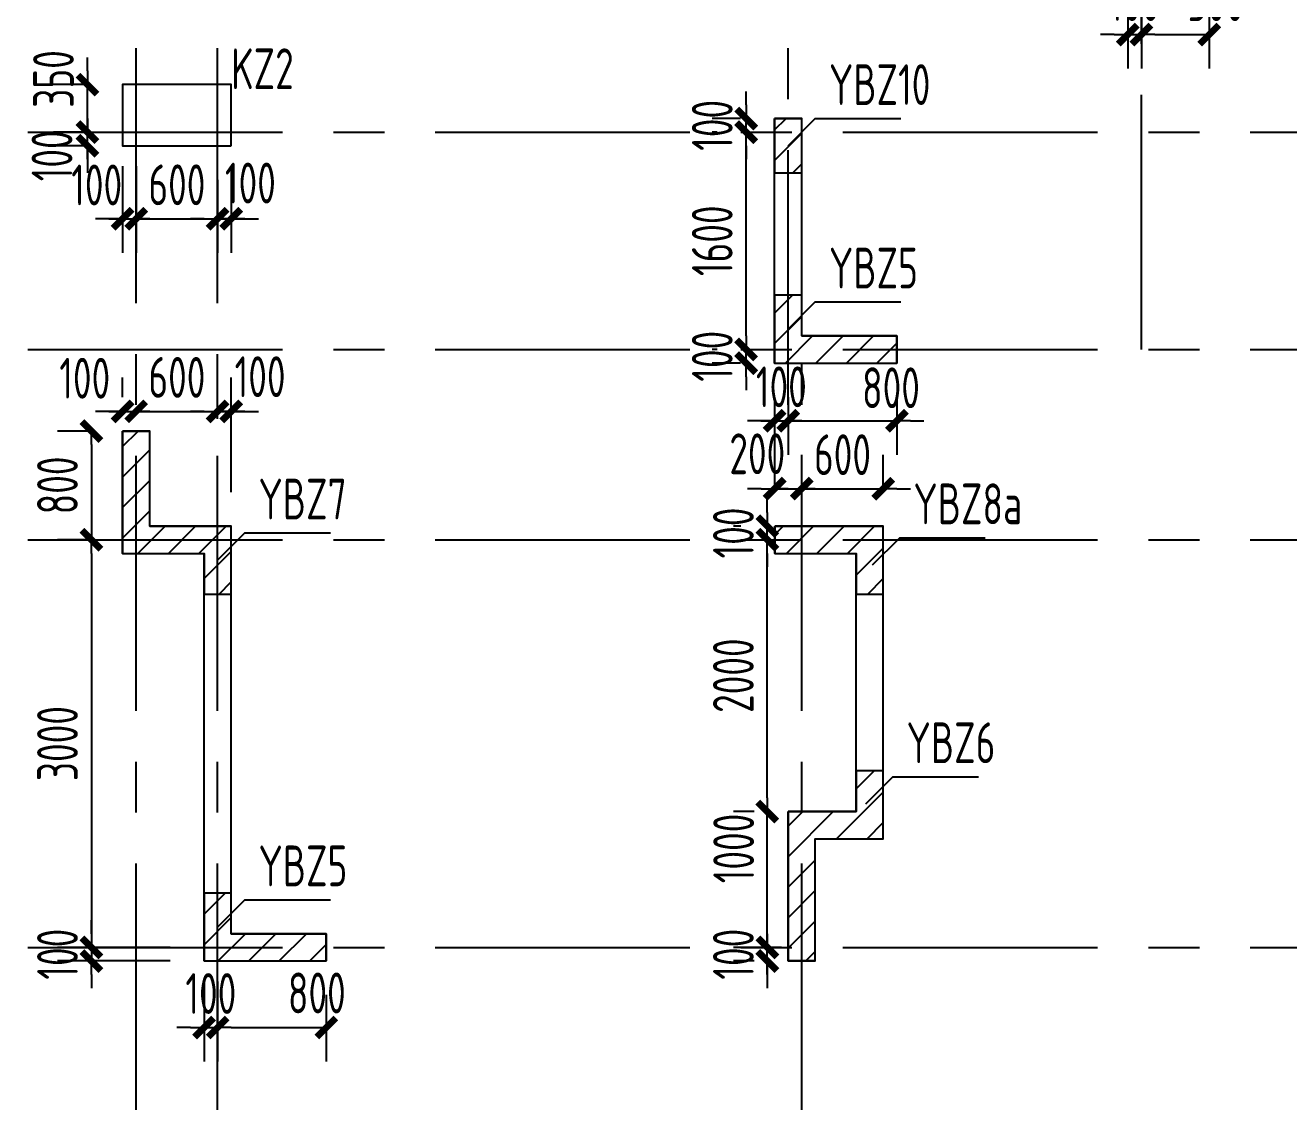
# Model space of a CAD drawing. Extents: x 580289 to 1106878, y -144605 to 78052.
# Drawn here: x 756617 to 765919, y 58432 to 66355 of the extents above; entities that cross this region are included whole.
import ezdxf
from ezdxf.enums import TextEntityAlignment as Align

# ---------------------------------------------------------------- set-up
doc = ezdxf.new("R2010")
doc.units = 0
doc.header["$LTSCALE"] = 100
doc.linetypes.add('CENTER', pattern=[2, 1.25, -0.25, 0.25, -0.25])
doc.layers.get('0').update_dxf_attribs({"linetype": 'CONTINUOUS'})
doc.layers.get('Defpoints').update_dxf_attribs({"linetype": 'CONTINUOUS'})
for name, color, linetype in [('b边缘构件', 240, 'CONTINUOUS'), ('b边缘构件阴影', 240, 'CONTINUOUS'), ('COLU', 7, 'CONTINUOUS'), ('DIM', 3, 'CONTINUOUS'), ('PAXIS', 253, 'CENTER'), ('TEXT', 2, 'CONTINUOUS'), ('THIN', 7, 'CONTINUOUS'), ('柱标注', 2, 'CONTINUOUS')]:
    doc.layers.add(name, color=color, linetype=linetype)
doc.styles.get("Standard").update_dxf_attribs({"font": 'tssdeng.shx', "width": 0.7, "bigfont": 'tssdchn.shx'})
doc.styles.add('TSSD_Dimension', font='Tssdeng.shx', dxfattribs={"width": 0.7, "bigfont": 'tssdchn.shx'})
doc.dimstyles.new('TSSD_100_100$0', dxfattribs={"dimtxt": 300, "dimasz": 100, "dimexe": 250, "dimexo": 250, "dimgap": 100, "dimtad": 1, "dimdec": 0, "dimzin": 0, "dimdsep": 46, "dimtxsty": 'TSSD_Dimension', "dimblk": '_TSDBK', "dimblk1": '_TSDBK', "dimblk2": '_TSDBK', "dimsah": 1, "dimcen": 0, "dimclrt": 7, "dimadec": 0, "dimazin": 0, "dimtfac": 1, "dimtdec": 0, "dimtix": 1, "dimtmove": 2, "dimatfit": 3, "dimldrblk": '_TSDBK', "dimfxl": 1, "dimtolj": 1, "dimtzin": 0, "dimarcsym": 0})
pattern_1 = [(45, (660275.34, -132872.29), (-112.2532, 112.2532), [])]
pattern_2 = [(45, (343072.04, 223503.65), (-112.2532, 112.2532), [])]

# ---------------------------------------------------------------- blocks, each defined once
blk = doc.blocks.new('_TSDBK')
blk.add_line((-1, 0), (0, 0))
at = {"const_width": 0.5}
blk.add_lwpolyline([(-0.7, -0.7), (0.7, 0.7)], dxfattribs=at)
blk = doc.blocks.new('*D515')
at = {"layer": 'Defpoints', "color": 0}
for p in [(757933.8, 59568.1), (758033.8, 59568.1), (758033.8, 58978.7)]:
    blk.add_point(p, dxfattribs=at)
at = {"layer": 'DIM', "color": 0, "lineweight": -2}
for p, q in [((757933.8, 59318.1), (757933.8, 58728.7)), ((758033.8, 59318.1), (758033.8, 58728.7)), ((757833.8, 58978.7), (757733.8, 58978.7)), ((757933.8, 58978.7), (758033.8, 58978.7)), ((758133.8, 58978.7), (758233.8, 58978.7))]:
    blk.add_line(p, q, dxfattribs=at)
at = {"layer": 'DIM', "color": 0, "lineweight": -2, "xscale": 100, "yscale": 100, "zscale": 100}
blk.add_blockref('_TSDBK', (757933.8, 58978.7), dxfattribs=at)
at = {"layer": 'DIM', "color": 0, "lineweight": -2, "xscale": 100, "yscale": 100, "zscale": 100, "rotation": 180}
blk.add_blockref('_TSDBK', (758033.8, 58978.7), dxfattribs=at)
at = {"layer": 'DIM', "color": 7, "insert": (757983.8, 59228.7), "char_height": 300, "attachment_point": 5, "style": 'TSSD_Dimension'}
blk.add_mtext('\\A1;100', dxfattribs=at)
blk = doc.blocks.new('*D516')
at = {"layer": 'Defpoints', "color": 0}
for p in [(758033.8, 59568.1), (758833.8, 59468.1), (758833.8, 58978.7)]:
    blk.add_point(p, dxfattribs=at)
at = {"layer": 'DIM', "color": 0, "lineweight": -2}
for p, q in [((758033.8, 59318.1), (758033.8, 58728.7)), ((758833.8, 59218.1), (758833.8, 58728.7)), ((758133.8, 58978.7), (758733.8, 58978.7))]:
    blk.add_line(p, q, dxfattribs=at)
at = {"layer": 'DIM', "color": 0, "lineweight": -2, "xscale": 100, "yscale": 100, "zscale": 100, "rotation": 180}
blk.add_blockref('_TSDBK', (758033.8, 58978.7), dxfattribs=at)
at = {"layer": 'DIM', "color": 0, "lineweight": -2, "xscale": 100, "yscale": 100, "zscale": 100}
blk.add_blockref('_TSDBK', (758833.8, 58978.7), dxfattribs=at)
at = {"layer": 'DIM', "color": 7, "insert": (758763.9, 59232.7), "char_height": 300, "attachment_point": 5, "style": 'TSSD_Dimension'}
blk.add_mtext('\\A1;800', dxfattribs=at)
blk = doc.blocks.new('*D517')
at = {"layer": 'Defpoints', "color": 0}
for p in [(757333.8, 63368.1), (757104.5, 62568.1), (757333.8, 62568.1)]:
    blk.add_point(p, dxfattribs=at)
at = {"layer": 'DIM', "color": 0, "lineweight": -2}
for p, q in [((757083.8, 63368.1), (756854.5, 63368.1)), ((757104.5, 63268.1), (757104.5, 62668.1)), ((757083.8, 62568.1), (756854.5, 62568.1))]:
    blk.add_line(p, q, dxfattribs=at)
at = {"layer": 'DIM', "color": 0, "lineweight": -2, "xscale": 100, "yscale": 100, "zscale": 100}
for p, rotation in [((757104.5, 63368.1), 90), ((757104.5, 62568.1), 270)]:
    blk.add_blockref('_TSDBK', p, dxfattribs=dict(at, rotation=rotation))
at = {"layer": 'DIM', "color": 7, "insert": (756854.5, 62968.1), "char_height": 300, "attachment_point": 5, "rotation": 90, "style": 'TSSD_Dimension'}
blk.add_mtext('\\A1;800', dxfattribs=at)
blk = doc.blocks.new('*D518')
at = {"layer": 'Defpoints', "color": 0}
for p in [(757333.8, 62568.1), (757104.5, 59568.1), (757933.8, 59568.1)]:
    blk.add_point(p, dxfattribs=at)
at = {"layer": 'DIM', "color": 0, "lineweight": -2}
for p, q in [((757083.8, 62568.1), (756854.5, 62568.1)), ((757104.5, 62468.1), (757104.5, 59668.1)), ((757683.8, 59568.1), (756854.5, 59568.1))]:
    blk.add_line(p, q, dxfattribs=at)
at = {"layer": 'DIM', "color": 0, "lineweight": -2, "xscale": 100, "yscale": 100, "zscale": 100}
for p, rotation in [((757104.5, 62568.1), 90), ((757104.5, 59568.1), 270)]:
    blk.add_blockref('_TSDBK', p, dxfattribs=dict(at, rotation=rotation))
at = {"layer": 'DIM', "color": 7, "insert": (756854.5, 61068.1), "char_height": 300, "attachment_point": 5, "rotation": 90, "style": 'TSSD_Dimension'}
blk.add_mtext('\\A1;3000', dxfattribs=at)
blk = doc.blocks.new('*D519')
at = {"layer": 'Defpoints', "color": 0}
for p in [(757933.8, 59568.1), (757104.5, 59468.1), (757933.8, 59468.1)]:
    blk.add_point(p, dxfattribs=at)
at = {"layer": 'DIM', "color": 0, "lineweight": -2}
for p, q in [((757104.5, 59668.1), (757104.5, 59768.1)), ((757683.8, 59568.1), (756854.5, 59568.1)), ((757104.5, 59568.1), (757104.5, 59468.1)), ((757683.8, 59468.1), (756854.5, 59468.1)), ((757104.5, 59368.1), (757104.5, 59268.1))]:
    blk.add_line(p, q, dxfattribs=at)
at = {"layer": 'DIM', "color": 0, "lineweight": -2, "xscale": 100, "yscale": 100, "zscale": 100}
for p, rotation in [((757104.5, 59568.1), 270), ((757104.5, 59468.1), 90)]:
    blk.add_blockref('_TSDBK', p, dxfattribs=dict(at, rotation=rotation))
at = {"layer": 'DIM', "color": 7, "insert": (756854.5, 59518.1), "char_height": 300, "attachment_point": 5, "rotation": 90, "style": 'TSSD_Dimension'}
blk.add_mtext('\\A1;100', dxfattribs=at)
blk = doc.blocks.new('*D520')
at = {"layer": 'Defpoints', "color": 0}
for p in [(757433.8, 63513.3), (757333.8, 63368.1), (757433.8, 63368.1)]:
    blk.add_point(p, dxfattribs=at)
at = {"layer": 'DIM', "color": 0, "lineweight": -2}
for p, q in [((757333.8, 63618.1), (757333.8, 63763.3)), ((757433.8, 63618.1), (757433.8, 63763.3)), ((757233.8, 63513.3), (757133.8, 63513.3)), ((757333.8, 63513.3), (757433.8, 63513.3)), ((757533.8, 63513.3), (757633.8, 63513.3))]:
    blk.add_line(p, q, dxfattribs=at)
at = {"layer": 'DIM', "color": 0, "lineweight": -2, "xscale": 100, "yscale": 100, "zscale": 100}
blk.add_blockref('_TSDBK', (757333.8, 63513.3), dxfattribs=at)
at = {"layer": 'DIM', "color": 0, "lineweight": -2, "xscale": 100, "yscale": 100, "zscale": 100, "rotation": 180}
blk.add_blockref('_TSDBK', (757433.8, 63513.3), dxfattribs=at)
at = {"layer": 'DIM', "color": 7, "insert": (757055.4, 63757), "char_height": 300, "attachment_point": 5, "style": 'TSSD_Dimension'}
blk.add_mtext('\\A1;100', dxfattribs=at)
blk = doc.blocks.new('*D521')
at = {"layer": 'Defpoints', "color": 0}
for p in [(758033.8, 63513.3), (757433.8, 63368.1), (758033.8, 63209.4)]:
    blk.add_point(p, dxfattribs=at)
at = {"layer": 'DIM', "color": 0, "lineweight": -2}
for p, q in [((757433.8, 63618.1), (757433.8, 63763.3)), ((758033.8, 63459.4), (758033.8, 63763.3)), ((757333.8, 63513.3), (757233.8, 63513.3)), ((757433.8, 63513.3), (758033.8, 63513.3)), ((758133.8, 63513.3), (758233.8, 63513.3))]:
    blk.add_line(p, q, dxfattribs=at)
at = {"layer": 'DIM', "color": 0, "lineweight": -2, "xscale": 100, "yscale": 100, "zscale": 100}
blk.add_blockref('_TSDBK', (757433.8, 63513.3), dxfattribs=at)
at = {"layer": 'DIM', "color": 0, "lineweight": -2, "xscale": 100, "yscale": 100, "zscale": 100, "rotation": 180}
blk.add_blockref('_TSDBK', (758033.8, 63513.3), dxfattribs=at)
at = {"layer": 'DIM', "color": 7, "insert": (757733.8, 63763.3), "char_height": 300, "attachment_point": 5, "style": 'TSSD_Dimension'}
blk.add_mtext('\\A1;600', dxfattribs=at)
blk = doc.blocks.new('*D522')
at = {"layer": 'Defpoints', "color": 0}
for p in [(758133.8, 63513.3), (758033.8, 63209.4), (758133.8, 62668.1)]:
    blk.add_point(p, dxfattribs=at)
at = {"layer": 'DIM', "color": 0, "lineweight": -2}
for p, q in [((758033.8, 63459.4), (758033.8, 63763.3)), ((758133.8, 62918.1), (758133.8, 63763.3)), ((757933.8, 63513.3), (757833.8, 63513.3)), ((758033.8, 63513.3), (758133.8, 63513.3)), ((758233.8, 63513.3), (758333.8, 63513.3))]:
    blk.add_line(p, q, dxfattribs=at)
at = {"layer": 'DIM', "color": 0, "lineweight": -2, "xscale": 100, "yscale": 100, "zscale": 100}
blk.add_blockref('_TSDBK', (758033.8, 63513.3), dxfattribs=at)
at = {"layer": 'DIM', "color": 0, "lineweight": -2, "xscale": 100, "yscale": 100, "zscale": 100, "rotation": 180}
blk.add_blockref('_TSDBK', (758133.8, 63513.3), dxfattribs=at)
at = {"layer": 'DIM', "color": 7, "insert": (758346.3, 63768.1), "char_height": 300, "attachment_point": 5, "style": 'TSSD_Dimension'}
blk.add_mtext('\\A1;100', dxfattribs=at)
blk = doc.blocks.new('*D523')
at = {"layer": 'Defpoints', "color": 0}
for p in [(762080.4, 59568.1), (762433.8, 59568.1), (762233.8, 59468.1)]:
    blk.add_point(p, dxfattribs=at)
at = {"layer": 'DIM', "color": 0, "lineweight": -2}
for p, q in [((762080.4, 59668.1), (762080.4, 59768.1)), ((762183.8, 59568.1), (761830.4, 59568.1)), ((762080.4, 59468.1), (762080.4, 59568.1)), ((761983.8, 59468.1), (761830.4, 59468.1)), ((762080.4, 59368.1), (762080.4, 59268.1))]:
    blk.add_line(p, q, dxfattribs=at)
at = {"layer": 'DIM', "color": 0, "lineweight": -2, "xscale": 100, "yscale": 100, "zscale": 100}
for p, rotation in [((762080.4, 59568.1), 270), ((762080.4, 59468.1), 90)]:
    blk.add_blockref('_TSDBK', p, dxfattribs=dict(at, rotation=rotation))
at = {"layer": 'DIM', "color": 7, "insert": (761830.4, 59518.1), "char_height": 300, "attachment_point": 5, "rotation": 90, "style": 'TSSD_Dimension'}
blk.add_mtext('\\A1;100', dxfattribs=at)
blk = doc.blocks.new('*D524')
at = {"layer": 'Defpoints', "color": 0}
for p in [(762080.4, 60568.1), (762233.8, 60568.1), (762433.8, 59568.1)]:
    blk.add_point(p, dxfattribs=at)
at = {"layer": 'DIM', "color": 0, "lineweight": -2}
for p, q in [((762080.4, 60668.1), (762080.4, 60768.1)), ((761983.8, 60568.1), (761830.4, 60568.1)), ((762080.4, 59568.1), (762080.4, 60568.1)), ((762183.8, 59568.1), (761830.4, 59568.1)), ((762080.4, 59468.1), (762080.4, 59368.1))]:
    blk.add_line(p, q, dxfattribs=at)
at = {"layer": 'DIM', "color": 0, "lineweight": -2, "xscale": 100, "yscale": 100, "zscale": 100}
for p, rotation in [((762080.4, 60568.1), 270), ((762080.4, 59568.1), 90)]:
    blk.add_blockref('_TSDBK', p, dxfattribs=dict(at, rotation=rotation))
at = {"layer": 'DIM', "color": 7, "insert": (761832.6, 60296.3), "char_height": 300, "attachment_point": 5, "rotation": 90, "style": 'TSSD_Dimension'}
blk.add_mtext('\\A1;1000', dxfattribs=at)
blk = doc.blocks.new('*D525')
at = {"layer": 'Defpoints', "color": 0}
for p in [(761681.3, 62568.1), (762080.4, 62568.1), (762233.8, 60568.1)]:
    blk.add_point(p, dxfattribs=at)
at = {"layer": 'DIM', "color": 0, "lineweight": -2}
for p, q in [((761931.3, 62568.1), (762330.4, 62568.1)), ((762080.4, 60668.1), (762080.4, 62468.1)), ((761983.8, 60568.1), (761830.4, 60568.1))]:
    blk.add_line(p, q, dxfattribs=at)
at = {"layer": 'DIM', "color": 0, "lineweight": -2, "xscale": 100, "yscale": 100, "zscale": 100}
for p, rotation in [((762080.4, 62568.1), 90), ((762080.4, 60568.1), 270)]:
    blk.add_blockref('_TSDBK', p, dxfattribs=dict(at, rotation=rotation))
at = {"layer": 'DIM', "color": 7, "insert": (761830.4, 61568.1), "char_height": 300, "attachment_point": 5, "rotation": 90, "style": 'TSSD_Dimension'}
blk.add_mtext('\\A1;2000', dxfattribs=at)
blk = doc.blocks.new('*D526')
at = {"layer": 'Defpoints', "color": 0}
for p in [(762080.4, 62668.1), (762134.5, 62668.1), (761681.3, 62568.1)]:
    blk.add_point(p, dxfattribs=at)
at = {"layer": 'DIM', "color": 0, "lineweight": -2}
for p, q in [((762080.4, 62768.1), (762080.4, 62868.1)), ((761884.5, 62668.1), (761830.4, 62668.1)), ((762080.4, 62568.1), (762080.4, 62668.1)), ((761931.3, 62568.1), (762330.4, 62568.1)), ((762080.4, 62468.1), (762080.4, 62368.1))]:
    blk.add_line(p, q, dxfattribs=at)
at = {"layer": 'DIM', "color": 0, "lineweight": -2, "xscale": 100, "yscale": 100, "zscale": 100}
for p, rotation in [((762080.4, 62668.1), 270), ((762080.4, 62568.1), 90)]:
    blk.add_blockref('_TSDBK', p, dxfattribs=dict(at, rotation=rotation))
at = {"layer": 'DIM', "color": 7, "insert": (761830.4, 62618.1), "char_height": 300, "attachment_point": 5, "rotation": 90, "style": 'TSSD_Dimension'}
blk.add_mtext('\\A1;100', dxfattribs=at)
blk = doc.blocks.new('*D527')
at = {"layer": 'Defpoints', "color": 0}
for p in [(762333.8, 62944.1), (762134.5, 62668.1), (762333.8, 62668.1)]:
    blk.add_point(p, dxfattribs=at)
at = {"layer": 'DIM', "color": 0, "lineweight": -2}
for p, q in [((762134.5, 62918.1), (762134.5, 63194.1)), ((762333.8, 62918.1), (762333.8, 63194.1)), ((762034.5, 62944.1), (761934.5, 62944.1)), ((762134.5, 62944.1), (762333.8, 62944.1)), ((762433.8, 62944.1), (762533.8, 62944.1))]:
    blk.add_line(p, q, dxfattribs=at)
at = {"layer": 'DIM', "color": 0, "lineweight": -2, "xscale": 100, "yscale": 100, "zscale": 100}
blk.add_blockref('_TSDBK', (762134.5, 62944.1), dxfattribs=at)
at = {"layer": 'DIM', "color": 0, "lineweight": -2, "xscale": 100, "yscale": 100, "zscale": 100, "rotation": 180}
blk.add_blockref('_TSDBK', (762333.8, 62944.1), dxfattribs=at)
at = {"layer": 'DIM', "color": 7, "insert": (762006.5, 63200.9), "char_height": 300, "attachment_point": 5, "style": 'TSSD_Dimension'}
blk.add_mtext('\\A1;200', dxfattribs=at)
blk = doc.blocks.new('*D528')
at = {"layer": 'Defpoints', "color": 0}
for p in [(762933.8, 62944.1), (762333.8, 62668.1), (762933.8, 62668.1)]:
    blk.add_point(p, dxfattribs=at)
at = {"layer": 'DIM', "color": 0, "lineweight": -2}
for p, q in [((762333.8, 62918.1), (762333.8, 63194.1)), ((762933.8, 62918.1), (762933.8, 63194.1)), ((762233.8, 62944.1), (762133.8, 62944.1)), ((762333.8, 62944.1), (762933.8, 62944.1)), ((763033.8, 62944.1), (763133.8, 62944.1))]:
    blk.add_line(p, q, dxfattribs=at)
at = {"layer": 'DIM', "color": 0, "lineweight": -2, "xscale": 100, "yscale": 100, "zscale": 100}
blk.add_blockref('_TSDBK', (762333.8, 62944.1), dxfattribs=at)
at = {"layer": 'DIM', "color": 0, "lineweight": -2, "xscale": 100, "yscale": 100, "zscale": 100, "rotation": 180}
blk.add_blockref('_TSDBK', (762933.8, 62944.1), dxfattribs=at)
at = {"layer": 'DIM', "color": 7, "insert": (762633.8, 63194.1), "char_height": 300, "attachment_point": 5, "style": 'TSSD_Dimension'}
blk.add_mtext('\\A1;600', dxfattribs=at)
blk = doc.blocks.new('*D529')
at = {"layer": 'Defpoints', "color": 0}
for p in [(762133.8, 63868.1), (762233.8, 63868.1), (762233.8, 63443.7)]:
    blk.add_point(p, dxfattribs=at)
at = {"layer": 'DIM', "color": 0, "lineweight": -2}
for p, q in [((762133.8, 63618.1), (762133.8, 63193.7)), ((762233.8, 63618.1), (762233.8, 63193.7)), ((762033.8, 63443.7), (761933.8, 63443.7)), ((762133.8, 63443.7), (762233.8, 63443.7)), ((762333.8, 63443.7), (762433.8, 63443.7))]:
    blk.add_line(p, q, dxfattribs=at)
at = {"layer": 'DIM', "color": 0, "lineweight": -2, "xscale": 100, "yscale": 100, "zscale": 100}
blk.add_blockref('_TSDBK', (762133.8, 63443.7), dxfattribs=at)
at = {"layer": 'DIM', "color": 0, "lineweight": -2, "xscale": 100, "yscale": 100, "zscale": 100, "rotation": 180}
blk.add_blockref('_TSDBK', (762233.8, 63443.7), dxfattribs=at)
at = {"layer": 'DIM', "color": 7, "insert": (762183.8, 63693.7), "char_height": 300, "attachment_point": 5, "style": 'TSSD_Dimension'}
blk.add_mtext('\\A1;100', dxfattribs=at)
blk = doc.blocks.new('*D530')
at = {"layer": 'Defpoints', "color": 0}
for p in [(762233.8, 63868.1), (763033.8, 63868.1), (763033.8, 63443.7)]:
    blk.add_point(p, dxfattribs=at)
at = {"layer": 'DIM', "color": 0, "lineweight": -2}
for p, q in [((762233.8, 63618.1), (762233.8, 63193.7)), ((763033.8, 63618.1), (763033.8, 63193.7)), ((762133.8, 63443.7), (762033.8, 63443.7)), ((762233.8, 63443.7), (763033.8, 63443.7)), ((763133.8, 63443.7), (763233.8, 63443.7))]:
    blk.add_line(p, q, dxfattribs=at)
at = {"layer": 'DIM', "color": 0, "lineweight": -2, "xscale": 100, "yscale": 100, "zscale": 100}
blk.add_blockref('_TSDBK', (762233.8, 63443.7), dxfattribs=at)
at = {"layer": 'DIM', "color": 0, "lineweight": -2, "xscale": 100, "yscale": 100, "zscale": 100, "rotation": 180}
blk.add_blockref('_TSDBK', (763033.8, 63443.7), dxfattribs=at)
at = {"layer": 'DIM', "color": 7, "insert": (762990.8, 63686.7), "char_height": 300, "attachment_point": 5, "style": 'TSSD_Dimension'}
blk.add_mtext('\\A1;800', dxfattribs=at)
blk = doc.blocks.new('*D537')
at = {"layer": 'Defpoints', "color": 0}
for p in [(757333.8, 65568.1), (757433.8, 65568.1), (757433.8, 64930.5)]:
    blk.add_point(p, dxfattribs=at)
at = {"layer": 'DIM', "color": 0, "lineweight": -2}
for p, q in [((757333.8, 65318.1), (757333.8, 64680.5)), ((757433.8, 65318.1), (757433.8, 64680.5)), ((757233.8, 64930.5), (757133.8, 64930.5)), ((757333.8, 64930.5), (757433.8, 64930.5)), ((757533.8, 64930.5), (757633.8, 64930.5))]:
    blk.add_line(p, q, dxfattribs=at)
at = {"layer": 'DIM', "color": 0, "lineweight": -2, "xscale": 100, "yscale": 100, "zscale": 100}
blk.add_blockref('_TSDBK', (757333.8, 64930.5), dxfattribs=at)
at = {"layer": 'DIM', "color": 0, "lineweight": -2, "xscale": 100, "yscale": 100, "zscale": 100, "rotation": 180}
blk.add_blockref('_TSDBK', (757433.8, 64930.5), dxfattribs=at)
at = {"layer": 'DIM', "color": 7, "insert": (757143.5, 65179.3), "char_height": 300, "attachment_point": 5, "style": 'TSSD_Dimension'}
blk.add_mtext('\\A1;100', dxfattribs=at)
blk = doc.blocks.new('*D538')
at = {"layer": 'Defpoints', "color": 0}
for p in [(757433.8, 65568.1), (758033.8, 65468.1), (758033.8, 64930.5)]:
    blk.add_point(p, dxfattribs=at)
at = {"layer": 'DIM', "color": 0, "lineweight": -2}
for p, q in [((757433.8, 65318.1), (757433.8, 64680.5)), ((758033.8, 65218.1), (758033.8, 64680.5)), ((757333.8, 64930.5), (757233.8, 64930.5)), ((757433.8, 64930.5), (758033.8, 64930.5)), ((758133.8, 64930.5), (758233.8, 64930.5))]:
    blk.add_line(p, q, dxfattribs=at)
at = {"layer": 'DIM', "color": 0, "lineweight": -2, "xscale": 100, "yscale": 100, "zscale": 100}
blk.add_blockref('_TSDBK', (757433.8, 64930.5), dxfattribs=at)
at = {"layer": 'DIM', "color": 0, "lineweight": -2, "xscale": 100, "yscale": 100, "zscale": 100, "rotation": 180}
blk.add_blockref('_TSDBK', (758033.8, 64930.5), dxfattribs=at)
at = {"layer": 'DIM', "color": 7, "insert": (757733.8, 65180.5), "char_height": 300, "attachment_point": 5, "style": 'TSSD_Dimension'}
blk.add_mtext('\\A1;600', dxfattribs=at)
blk = doc.blocks.new('*D539')
at = {"layer": 'Defpoints', "color": 0}
for p in [(758133.8, 65568.1), (758033.8, 65468.1), (758133.8, 64930.5)]:
    blk.add_point(p, dxfattribs=at)
at = {"layer": 'DIM', "color": 0, "lineweight": -2}
for p, q in [((758133.8, 65318.1), (758133.8, 64680.5)), ((758033.8, 65218.1), (758033.8, 64680.5)), ((757933.8, 64930.5), (757833.8, 64930.5)), ((758033.8, 64930.5), (758133.8, 64930.5)), ((758233.8, 64930.5), (758333.8, 64930.5))]:
    blk.add_line(p, q, dxfattribs=at)
at = {"layer": 'DIM', "color": 0, "lineweight": -2, "xscale": 100, "yscale": 100, "zscale": 100}
blk.add_blockref('_TSDBK', (758033.8, 64930.5), dxfattribs=at)
at = {"layer": 'DIM', "color": 0, "lineweight": -2, "xscale": 100, "yscale": 100, "zscale": 100, "rotation": 180}
blk.add_blockref('_TSDBK', (758133.8, 64930.5), dxfattribs=at)
at = {"layer": 'DIM', "color": 7, "insert": (758274.9, 65193.5), "char_height": 300, "attachment_point": 5, "style": 'TSSD_Dimension'}
blk.add_mtext('\\A1;100', dxfattribs=at)
blk = doc.blocks.new('*D540')
at = {"layer": 'Defpoints', "color": 0}
for p in [(757075.2, 65568.1), (757333.8, 65568.1), (757333.8, 65468.1)]:
    blk.add_point(p, dxfattribs=at)
at = {"layer": 'DIM', "color": 0, "lineweight": -2}
for p, q in [((757075.2, 65668.1), (757075.2, 65768.1)), ((757083.8, 65568.1), (756825.2, 65568.1)), ((757075.2, 65468.1), (757075.2, 65568.1)), ((757083.8, 65468.1), (756825.2, 65468.1)), ((757075.2, 65368.1), (757075.2, 65268.1))]:
    blk.add_line(p, q, dxfattribs=at)
at = {"layer": 'DIM', "color": 0, "lineweight": -2, "xscale": 100, "yscale": 100, "zscale": 100}
for p, rotation in [((757075.2, 65568.1), 270), ((757075.2, 65468.1), 90)]:
    blk.add_blockref('_TSDBK', p, dxfattribs=dict(at, rotation=rotation))
at = {"layer": 'DIM', "color": 7, "insert": (756814.3, 65394), "char_height": 300, "attachment_point": 5, "rotation": 90, "style": 'TSSD_Dimension'}
blk.add_mtext('\\A1;100', dxfattribs=at)
blk = doc.blocks.new('*D541')
at = {"layer": 'Defpoints', "color": 0}
for p in [(757075.2, 65918.1), (757333.8, 65918.1), (757333.8, 65568.1)]:
    blk.add_point(p, dxfattribs=at)
at = {"layer": 'DIM', "color": 0, "lineweight": -2}
for p, q in [((757075.2, 66018.1), (757075.2, 66118.1)), ((757083.8, 65918.1), (756825.2, 65918.1)), ((757075.2, 65568.1), (757075.2, 65918.1)), ((757083.8, 65568.1), (756825.2, 65568.1)), ((757075.2, 65468.1), (757075.2, 65368.1))]:
    blk.add_line(p, q, dxfattribs=at)
at = {"layer": 'DIM', "color": 0, "lineweight": -2, "xscale": 100, "yscale": 100, "zscale": 100}
for p, rotation in [((757075.2, 65918.1), 270), ((757075.2, 65568.1), 90)]:
    blk.add_blockref('_TSDBK', p, dxfattribs=dict(at, rotation=rotation))
at = {"layer": 'DIM', "color": 7, "insert": (756825.3, 65959.3), "char_height": 300, "attachment_point": 5, "rotation": 90, "style": 'TSSD_Dimension'}
blk.add_mtext('\\A1;350', dxfattribs=at)
blk = doc.blocks.new('*D552')
at = {"layer": 'Defpoints', "color": 0}
for p in [(764733.8, 66868.1), (764833.8, 66868.1), (764833.8, 66286.2)]:
    blk.add_point(p, dxfattribs=at)
at = {"layer": 'DIM', "color": 0, "lineweight": -2}
for p, q in [((764733.8, 66618.1), (764733.8, 66036.2)), ((764833.8, 66618.1), (764833.8, 66036.2)), ((764633.8, 66286.2), (764533.8, 66286.2)), ((764733.8, 66286.2), (764833.8, 66286.2)), ((764933.8, 66286.2), (765033.8, 66286.2))]:
    blk.add_line(p, q, dxfattribs=at)
at = {"layer": 'DIM', "color": 0, "lineweight": -2, "xscale": 100, "yscale": 100, "zscale": 100}
blk.add_blockref('_TSDBK', (764733.8, 66286.2), dxfattribs=at)
at = {"layer": 'DIM', "color": 0, "lineweight": -2, "xscale": 100, "yscale": 100, "zscale": 100, "rotation": 180}
blk.add_blockref('_TSDBK', (764833.8, 66286.2), dxfattribs=at)
at = {"layer": 'DIM', "color": 7, "insert": (764783.8, 66536.2), "char_height": 300, "attachment_point": 5, "style": 'TSSD_Dimension'}
blk.add_mtext('\\A1;100', dxfattribs=at)
blk = doc.blocks.new('*D553')
at = {"layer": 'Defpoints', "color": 0}
for p in [(764833.8, 66868.1), (765333.8, 66868.1), (765333.8, 66286.2)]:
    blk.add_point(p, dxfattribs=at)
at = {"layer": 'DIM', "color": 0, "lineweight": -2}
for p, q in [((764833.8, 66618.1), (764833.8, 66036.2)), ((765333.8, 66618.1), (765333.8, 66036.2)), ((764933.8, 66286.2), (765233.8, 66286.2))]:
    blk.add_line(p, q, dxfattribs=at)
at = {"layer": 'DIM', "color": 0, "lineweight": -2, "xscale": 100, "yscale": 100, "zscale": 100, "rotation": 180}
blk.add_blockref('_TSDBK', (764833.8, 66286.2), dxfattribs=at)
at = {"layer": 'DIM', "color": 0, "lineweight": -2, "xscale": 100, "yscale": 100, "zscale": 100}
blk.add_blockref('_TSDBK', (765333.8, 66286.2), dxfattribs=at)
at = {"layer": 'DIM', "color": 7, "insert": (765381.4, 66535.8), "char_height": 300, "attachment_point": 5, "style": 'TSSD_Dimension'}
blk.add_mtext('\\A1;500', dxfattribs=at)
blk = doc.blocks.new('*D593')
at = {"layer": 'Defpoints', "color": 0}
for p in [(761924.8, 63969.2), (761960.5, 63969.2), (762133.8, 63868.1)]:
    blk.add_point(p, dxfattribs=at)
at = {"layer": 'DIM', "color": 0, "lineweight": -2}
for p, q in [((761924.8, 64069.2), (761924.8, 64169.2)), ((761710.5, 63969.2), (761674.8, 63969.2)), ((761924.8, 63868.1), (761924.8, 63969.2)), ((761883.8, 63868.1), (761674.8, 63868.1)), ((761924.8, 63768.1), (761924.8, 63668.1))]:
    blk.add_line(p, q, dxfattribs=at)
at = {"layer": 'DIM', "color": 0, "lineweight": -2, "xscale": 100, "yscale": 100, "zscale": 100}
for p, rotation in [((761924.8, 63969.2), 270), ((761924.8, 63868.1), 90)]:
    blk.add_blockref('_TSDBK', p, dxfattribs=dict(at, rotation=rotation))
at = {"layer": 'DIM', "color": 7, "insert": (761674.8, 63918.7), "char_height": 300, "attachment_point": 5, "rotation": 90, "style": 'TSSD_Dimension'}
blk.add_mtext('\\A1;100', dxfattribs=at)
blk = doc.blocks.new('*D594')
at = {"layer": 'Defpoints', "color": 0}
for p in [(761924.8, 65568.1), (761960.5, 65568.1), (761960.5, 63969.2)]:
    blk.add_point(p, dxfattribs=at)
at = {"layer": 'DIM', "color": 0, "lineweight": -2}
for p, q in [((761710.5, 65568.1), (761674.8, 65568.1)), ((761924.8, 64069.2), (761924.8, 65468.1)), ((761710.5, 63969.2), (761674.8, 63969.2))]:
    blk.add_line(p, q, dxfattribs=at)
at = {"layer": 'DIM', "color": 0, "lineweight": -2, "xscale": 100, "yscale": 100, "zscale": 100}
for p, rotation in [((761924.8, 65568.1), 90), ((761924.8, 63969.2), 270)]:
    blk.add_blockref('_TSDBK', p, dxfattribs=dict(at, rotation=rotation))
at = {"layer": 'DIM', "color": 7, "insert": (761674.8, 64768.7), "char_height": 300, "attachment_point": 5, "rotation": 90, "style": 'TSSD_Dimension'}
blk.add_mtext('\\A1;1600', dxfattribs=at)
blk = doc.blocks.new('*D595')
at = {"layer": 'Defpoints', "color": 0}
for p in [(761924.8, 65668.1), (762133.8, 65668.1), (761960.5, 65568.1)]:
    blk.add_point(p, dxfattribs=at)
at = {"layer": 'DIM', "color": 0, "lineweight": -2}
for p, q in [((761924.8, 65768.1), (761924.8, 65868.1)), ((761883.8, 65668.1), (761674.8, 65668.1)), ((761924.8, 65568.1), (761924.8, 65668.1)), ((761710.5, 65568.1), (761674.8, 65568.1)), ((761924.8, 65468.1), (761924.8, 65368.1))]:
    blk.add_line(p, q, dxfattribs=at)
at = {"layer": 'DIM', "color": 0, "lineweight": -2, "xscale": 100, "yscale": 100, "zscale": 100}
for p, rotation in [((761924.8, 65668.1), 270), ((761924.8, 65568.1), 90)]:
    blk.add_blockref('_TSDBK', p, dxfattribs=dict(at, rotation=rotation))
at = {"layer": 'DIM', "color": 7, "insert": (761674.8, 65618.1), "char_height": 300, "attachment_point": 5, "rotation": 90, "style": 'TSSD_Dimension'}
blk.add_mtext('\\A1;100', dxfattribs=at)

msp = doc.modelspace()

# ---------------------------------------------------------------- hatches: boundary and pattern name
at = {"layer": 'b边缘构件阴影'}
h = msp.add_hatch(dxfattribs=at)
h.set_pattern_fill('ANSI31', color=256, scale=50, style=0)
h.set_pattern_definition(pattern_2)
h.paths.add_polyline_path([(762133.8, 65668.1), (762133.8, 65268.1), (762333.8, 65268.1), (762333.8, 65668.1)], flags=0)
h = msp.add_hatch(dxfattribs=at)
h.set_pattern_fill('ANSI31', color=256, scale=50, style=0)
h.set_pattern_definition(pattern_2)
h.paths.add_polyline_path([(762133.8, 64368.1), (762133.8, 63868.1), (763033.8, 63868.1), (763033.8, 64068.1), (762333.8, 64068.1), (762333.8, 64368.1)], flags=0)
h = msp.add_hatch(dxfattribs=at)
h.set_pattern_fill('ANSI31', color=256, scale=50, style=0)
h.set_pattern_definition(pattern_2)
h.paths.add_polyline_path([(757333.8, 63368.1), (757333.8, 62468.1), (757933.8, 62468.1), (757933.8, 62168.1), (758133.8, 62168.1), (758133.8, 62668.1), (757533.8, 62668.1), (757533.8, 63368.1)], flags=0)
h = msp.add_hatch(dxfattribs=at)
h.set_pattern_fill('ANSI31', color=256, scale=50, style=0)
h.set_pattern_definition(pattern_1)
h.paths.add_polyline_path([(762933.8, 62568.1), (762933.8, 62668.1), (762333.8, 62668.1), (762333.8, 62568.1)])
h.paths.add_polyline_path([(762733.8, 62468.1), (762733.8, 62168.1), (762933.8, 62168.1), (762933.8, 62568.1), (762333.8, 62568.1), (762333.8, 62468.1)])
h.paths.add_polyline_path([(762134.5, 62668.1), (762134.5, 62568.1), (762333.8, 62568.1), (762333.8, 62668.1)])
h.paths.add_polyline_path([(762134.5, 62568.1), (762134.5, 62468.1), (762333.8, 62468.1), (762333.8, 62568.1)])
h = msp.add_hatch(dxfattribs=at)
h.set_pattern_fill('ANSI31', color=256, scale=50, style=0)
h.set_pattern_definition(pattern_1)
h.paths.add_polyline_path([(762733.8, 60568.1), (762333.8, 60568.1), (762333.8, 59568.1), (762433.8, 59568.1), (762433.8, 60368.1), (762933.8, 60368.1), (762933.8, 60868.1), (762733.8, 60868.1)])
h.paths.add_polyline_path([(762233.8, 59568.1), (762333.8, 59568.1), (762333.8, 60568.1), (762233.8, 60568.1)])
h.paths.add_polyline_path([(762333.8, 59568.1), (762233.8, 59568.1), (762233.8, 59468.1), (762333.8, 59468.1)])
h.paths.add_polyline_path([(762333.8, 59468.1), (762433.8, 59468.1), (762433.8, 59568.1), (762333.8, 59568.1)])
h = msp.add_hatch(dxfattribs=at)
h.set_pattern_fill('ANSI31', color=256, scale=50, style=0)
h.set_pattern_definition(pattern_2)
h.paths.add_polyline_path([(757933.8, 59968.1), (757933.8, 59468.1), (758833.8, 59468.1), (758833.8, 59668.1), (758133.8, 59668.1), (758133.8, 59968.1)], flags=0)

# ---------------------------------------------------------------- linework, layer by layer
at = {"layer": 'b边缘构件'}
for points in [[(762133.8, 65668.1), (762333.8, 65668.1)], [(762133.8, 65668.1), (762133.8, 65268.1), (762333.8, 65268.1), (762333.8, 65668.1), (762133.8, 65668.1)], [(762133.8, 64368.1), (762133.8, 63868.1), (763033.8, 63868.1), (763033.8, 64068.1), (762333.8, 64068.1), (762333.8, 64368.1), (762133.8, 64368.1)], [(762333.8, 64068.1), (763033.8, 64068.1)], [(763033.8, 64068.1), (763033.8, 63868.1)], [(762133.8, 63868.1), (763033.8, 63868.1)], [(757333.8, 62468.1), (757333.8, 63368.1)], [(757333.8, 63368.1), (757533.8, 63368.1)], [(757333.8, 63368.1), (757333.8, 62468.1), (757933.8, 62468.1), (757933.8, 62168.1), (758133.8, 62168.1), (758133.8, 62668.1), (757533.8, 62668.1), (757533.8, 63368.1), (757333.8, 63368.1)], [(757533.8, 62668.1), (757533.8, 63368.1)], [(757533.8, 62668.1), (758133.8, 62668.1)], [(762134.5, 62668.1), (762933.8, 62668.1)], [(762134.5, 62468.1), (762134.5, 62668.1)], [(762134.5, 62668.1), (762134.5, 62468.1), (762733.8, 62468.1), (762733.8, 62168.1), (762933.8, 62168.1), (762933.8, 62668.1), (762134.5, 62668.1)], [(757333.8, 62468.1), (757933.8, 62468.1)], [(762134.5, 62468.1), (762733.8, 62468.1)], [(762233.8, 60568.1), (762233.8, 59468.1), (762433.8, 59468.1), (762433.8, 60368.1), (762933.8, 60368.1), (762933.8, 60868.1), (762733.8, 60868.1), (762733.8, 60568.1), (762233.8, 60568.1)], [(762233.8, 60568.1), (762733.8, 60568.1)], [(762233.8, 59468.1), (762233.8, 60568.1)], [(762433.8, 60368.1), (762933.8, 60368.1)], [(762433.8, 59468.1), (762433.8, 60368.1)], [(757933.8, 59968.1), (757933.8, 59468.1), (758833.8, 59468.1), (758833.8, 59668.1), (758133.8, 59668.1), (758133.8, 59968.1), (757933.8, 59968.1)], [(758133.8, 59668.1), (758833.8, 59668.1)], [(758833.8, 59668.1), (758833.8, 59468.1)], [(757933.8, 59468.1), (758833.8, 59468.1)], [(762433.8, 59468.1), (762233.8, 59468.1)]]:
    msp.add_lwpolyline(points, dxfattribs=at)
at = {"layer": 'COLU'}
msp.add_lwpolyline([(758133.8, 65468.1), (758133.8, 65918.1), (757333.8, 65918.1), (757333.8, 65468.1)], close=True, dxfattribs=at)
for points in [[(762133.8, 63868.1), (762133.8, 65668.1)], [(762133.8, 65668.1), (762333.8, 65668.1)], [(762333.8, 64068.1), (762333.8, 65668.1)], [(762333.8, 64068.1), (763033.8, 64068.1)], [(763033.8, 64068.1), (763033.8, 63868.1)], [(762133.8, 63868.1), (763033.8, 63868.1)], [(757333.8, 62468.1), (757333.8, 63368.1)], [(757333.8, 63368.1), (757533.8, 63368.1)], [(757533.8, 62668.1), (757533.8, 63368.1)], [(757533.8, 62668.1), (758133.8, 62668.1)], [(758133.8, 59668.1), (758133.8, 62668.1)], [(762134.5, 62668.1), (762933.8, 62668.1)], [(762134.5, 62468.1), (762134.5, 62668.1)], [(762933.8, 60368.1), (762933.8, 62668.1)], [(757333.8, 62468.1), (757933.8, 62468.1)], [(757933.8, 59468.1), (757933.8, 62468.1)], [(762134.5, 62468.1), (762733.8, 62468.1)], [(762733.8, 60568.1), (762733.8, 62468.1)], [(762233.8, 60568.1), (762733.8, 60568.1)], [(762233.8, 59468.1), (762233.8, 60568.1)], [(762433.8, 60368.1), (762933.8, 60368.1)], [(762433.8, 59468.1), (762433.8, 60368.1)], [(758133.8, 59668.1), (758833.8, 59668.1)], [(758833.8, 59668.1), (758833.8, 59468.1)], [(757933.8, 59468.1), (758833.8, 59468.1)], [(762433.8, 59468.1), (762233.8, 59468.1)]]:
    msp.add_lwpolyline(points, dxfattribs=at)
at = {"layer": 'PAXIS', "linetype": 'CENTER', "ltscale": 15}
for p, q in [((757433.8, 52310), (757433.8, 70962.6)), ((758033.8, 52310), (758033.8, 70962.6)), ((762233.8, 63561.1), (762233.8, 70962.6)), ((764833.8, 63968.1), (764833.8, 70962.6)), ((756636.1, 65568.1), (807431.4, 65568.1)), ((756636.1, 63969.4), (807431.4, 63968.1)), ((762333.8, 52310), (762333.8, 63869.4)), ((756636.1, 62568.1), (807431.4, 62568.1)), ((756636.1, 59568.1), (807431.4, 59568.1))]:
    msp.add_line(p, q, dxfattribs=at)
at = {"layer": 'THIN'}
for points in [[(762233.8, 65468.1), (762433.8, 65668.1), (763063.8, 65668.1)], [(762233.8, 64118.1), (762433.8, 64318.1), (763063.8, 64318.1)], [(758033.8, 62418.1), (758233.8, 62618.1), (758863.8, 62618.1)], [(762855.2, 62382.5), (763055.2, 62582.5), (763685.2, 62582.5)], [(762804.7, 60624.2), (763004.7, 60824.2), (763634.7, 60824.2)], [(758033.8, 59718.1), (758233.8, 59918.1), (758863.8, 59918.1)]]:
    msp.add_lwpolyline(points, dxfattribs=at)

# ---------------------------------------------------------------- texts
at = {"layer": 'TEXT', "width": 0.7}
for s, p in [('YBZ10', (762533.8, 65768.1)), ('YBZ5', (762533.8, 64418.1)), ('YBZ7', (758333.8, 62718.1)), ('YBZ8a', (763155.2, 62682.5)), ('YBZ6', (763104.7, 60924.2)), ('YBZ5', (758333.8, 60018.1))]:
    msp.add_text(s, height=300, dxfattribs=at).set_placement(p)
at = {"layer": '柱标注', "width": 0.7}
msp.add_text('KZ2', height=300, dxfattribs=at).set_placement((758363.6, 66034.4), align=Align.MIDDLE_CENTER)

# ---------------------------------------------------------------- dimensions: what is measured, and where the dimension line sits
at = {"layer": 'DIM'}
for base, p1, p2, picture, middle in [((764833.8, 66286.2), (764733.8, 66868.1), (764833.8, 66868.1), '*D552', (764783.8, 66536.2)), ((758033.8, 64930.5), (757433.8, 65568.1), (758033.8, 65468.1), '*D538', (757733.8, 65180.5)), ((758033.8, 63513.3), (757433.8, 63368.1), (758033.8, 63209.4), '*D521', (757733.8, 63763.3)), ((762233.8, 63443.7), (762133.8, 63868.1), (762233.8, 63868.1), '*D529', (762183.8, 63693.7)), ((762933.8, 62944.1), (762333.8, 62668.1), (762933.8, 62668.1), '*D528', (762633.8, 63194.1)), ((758033.8, 58978.7), (757933.8, 59568.1), (758033.8, 59568.1), '*D515', (757983.8, 59228.7))]:
    dim = msp.add_linear_dim(base=base, p1=p1, p2=p2, dimstyle='TSSD_100_100$0', dxfattribs=at)
    dim.commit()
    dim.dimension.update_dxf_attribs({"geometry": picture, "text_midpoint": middle})
for base, p1, p2, picture, middle in [((765333.8, 66286.2), (764833.8, 66868.1), (765333.8, 66868.1), '*D553', (765381.4, 66535.8)), ((757433.8, 64930.5), (757333.8, 65568.1), (757433.8, 65568.1), '*D537', (757143.5, 65179.3)), ((758133.8, 64930.5), (758033.8, 65468.1), (758133.8, 65568.1), '*D539', (758274.9, 65193.5)), ((757433.8, 63513.3), (757333.8, 63368.1), (757433.8, 63368.1), '*D520', (757055.4, 63757)), ((758133.8, 63513.3), (758033.8, 63209.4), (758133.8, 62668.1), '*D522', (758346.3, 63768.1)), ((763033.8, 63443.7), (762233.8, 63868.1), (763033.8, 63868.1), '*D530', (762990.8, 63686.7)), ((758833.8, 58978.7), (758033.8, 59568.1), (758833.8, 59468.1), '*D516', (758763.9, 59232.7))]:
    dim = msp.add_linear_dim(base=base, p1=p1, p2=p2, dimstyle='TSSD_100_100$0', dxfattribs=at)
    dim.commit()
    dim.dimension.update_dxf_attribs({"geometry": picture, "text_midpoint": middle, "dimtype": 160})
for base, p1, p2, picture, middle in [((757075.2, 65918.1), (757333.8, 65568.1), (757333.8, 65918.1), '*D541', (756825.3, 65959.3)), ((757075.2, 65568.1), (757333.8, 65468.1), (757333.8, 65568.1), '*D540', (756814.3, 65394)), ((762080.4, 60568.1), (762433.8, 59568.1), (762233.8, 60568.1), '*D524', (761832.6, 60296.3))]:
    dim = msp.add_linear_dim(base=base, p1=p1, p2=p2, angle=90, dimstyle='TSSD_100_100$0', dxfattribs=at)
    dim.commit()
    dim.dimension.update_dxf_attribs({"geometry": picture, "text_midpoint": middle, "dimtype": 160})
for base, p1, p2, picture, middle in [((761924.8, 65668.1), (761960.5, 65568.1), (762133.8, 65668.1), '*D595', (761674.8, 65618.1)), ((757104.5, 62568.1), (757333.8, 63368.1), (757333.8, 62568.1), '*D517', (756854.5, 62968.1)), ((762080.4, 62668.1), (761681.3, 62568.1), (762134.5, 62668.1), '*D526', (761830.4, 62618.1)), ((757104.5, 59568.1), (757333.8, 62568.1), (757933.8, 59568.1), '*D518', (756854.5, 61068.1)), ((762080.4, 62568.1), (762233.8, 60568.1), (761681.3, 62568.1), '*D525', (761830.4, 61568.1)), ((757104.5, 59468.1), (757933.8, 59568.1), (757933.8, 59468.1), '*D519', (756854.5, 59518.1)), ((762080.4, 59568.1), (762233.8, 59468.1), (762433.8, 59568.1), '*D523', (761830.4, 59518.1))]:
    dim = msp.add_linear_dim(base=base, p1=p1, p2=p2, angle=90, dimstyle='TSSD_100_100$0', dxfattribs=at)
    dim.commit()
    dim.dimension.update_dxf_attribs({"geometry": picture, "text_midpoint": middle})
for base, p1, p2, text, picture, middle in [((761924.8, 65568.1), (761960.5, 63969.2), (761960.5, 65568.1), '1600', '*D594', (761674.8, 64768.7)), ((761924.8, 63969.2), (762133.8, 63868.1), (761960.5, 63969.2), '100', '*D593', (761674.8, 63918.7))]:
    dim = msp.add_linear_dim(base=base, p1=p1, p2=p2, angle=90, text=text, dimstyle='TSSD_100_100$0', dxfattribs=at)
    dim.commit()
    dim.dimension.update_dxf_attribs({"geometry": picture, "text_midpoint": middle})
dim = msp.add_linear_dim(base=(762333.8, 62944.1), p1=(762134.5, 62668.1), p2=(762333.8, 62668.1), text='200', dimstyle='TSSD_100_100$0', dxfattribs=at)
dim.commit()
dim.dimension.update_dxf_attribs({"geometry": '*D527', "text_midpoint": (762006.5, 63200.9), "dimtype": 160})

doc.saveas('drawing.dxf')
